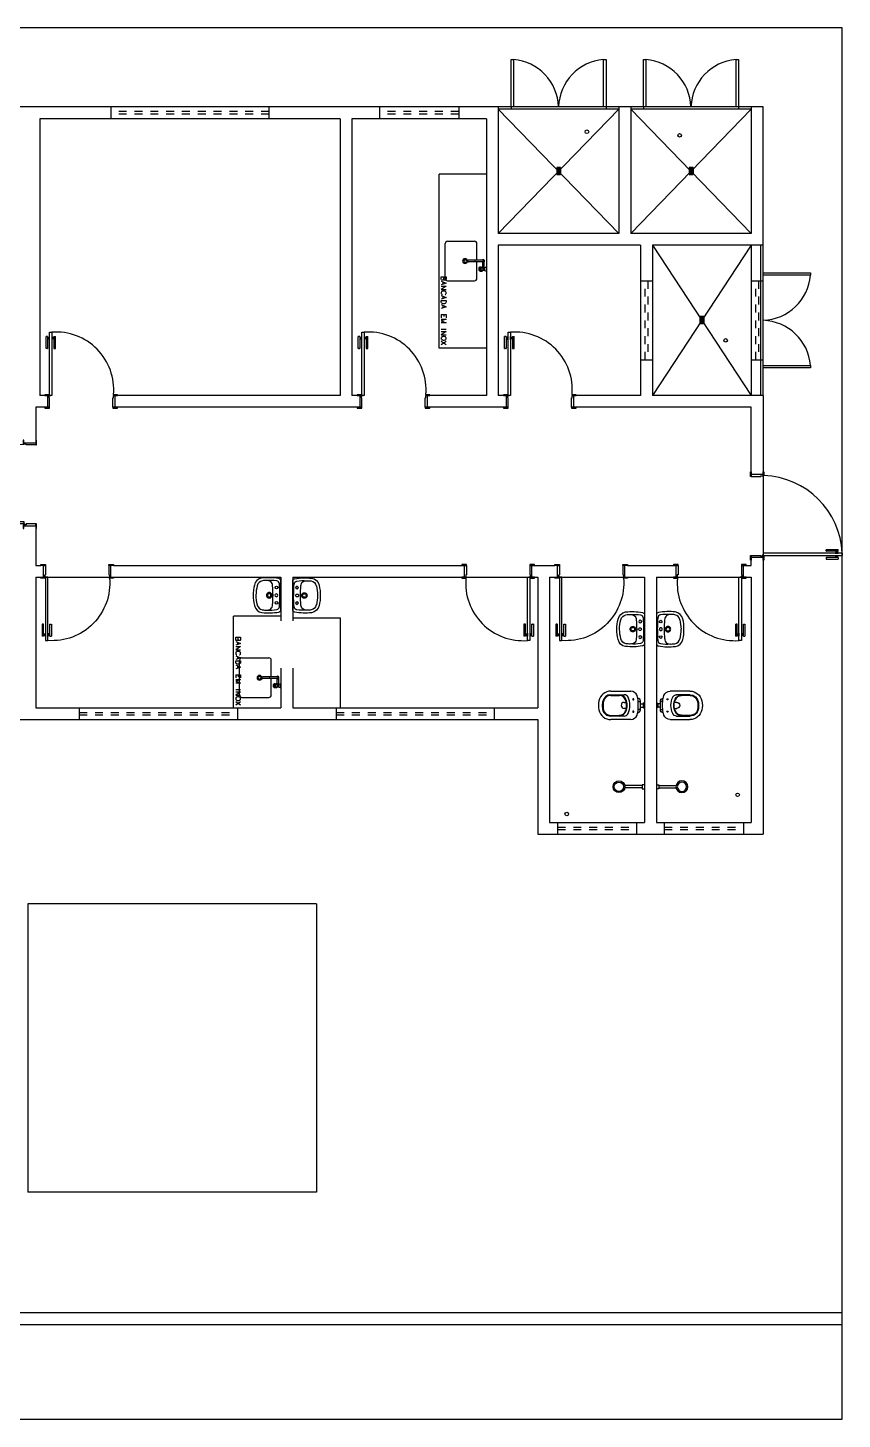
# Model space of a CAD drawing. Header units: inches. Extents: x 48213 to 96389, y -17773 to -8887.
# Drawn here: x 48276.73 to 48287.03, y -8904.87 to -8887.27 of the extents above; entities that cross this region are included whole.
import ezdxf

# ---------------------------------------------------------------- set-up
doc = ezdxf.new("R2010")
doc.units = ezdxf.units.IN
doc.header["$LTSCALE"] = 0.001
doc.header["$MEASUREMENT"] = 0
doc.linetypes.add('CONTORNO_QUADRO_T', pattern=[0.35, 0.2, -0.15])
for name, color, linetype in [('at_Entity', 7, 'Continuous'), ('ESQUADRIAS', 7, 'Continuous'), ('Esquadrias portas', 7, 'Continuous'), ('Layout_Equipamentos', 7, 'Continuous'), ('Revest_Cimentado 1- 3 Cimento e Areia Grossa', 252, 'Continuous')]:
    doc.layers.add(name, color=color, linetype=linetype)

# ---------------------------------------------------------------- blocks, each defined once
blk = doc.blocks.new('P80_02')
at = {"layer": 'ESQUADRIAS', "color": 3, "linetype": 'Continuous'}
for p, q in [((-0.02, 0.67), (-0.02, 0.821)), ((0, 0.821), (0, 0.67)), ((0.023, 0.78), (0.023, 0.82)), ((0.057, 0.78), (0.057, 0.82)), ((0.08, 0.821), (0.08, 0.67)), ((0.1, 0.67), (0.1, 0.821)), ((-0.003, 0.667), (-0.017, 0.667)), ((0.083, 0.667), (0.097, 0.667))]:
    blk.add_line(p, q, dxfattribs=at)
at = {"layer": 'ESQUADRIAS', "color": 3}
for p, q in [((0, 0.821), (-0.02, 0.821)), ((0, 0.81), (0.023, 0.81)), ((0, 0.8), (0.023, 0.8)), ((0, 0.79), (0.023, 0.79)), ((0.023, 0.82), (0.025, 0.82)), ((0.023, 0.78), (0.025, 0.78)), ((0.057, 0.82), (0.055, 0.82)), ((0.057, 0.78), (0.055, 0.78)), ((0.08, 0.81), (0.057, 0.81)), ((0.08, 0.8), (0.057, 0.8)), ((0.08, 0.79), (0.057, 0.79)), ((0.08, 0.821), (0.1, 0.821))]:
    blk.add_line(p, q, dxfattribs=at)
at = {"layer": 'ESQUADRIAS', "color": 2}
for p, q in [((0.025, 0.075), (0.025, 0.875)), ((0.025, 0.875), (0.055, 0.875)), ((0.055, 0.875), (0.055, 0.075)), ((0.055, 0.075), (0.025, 0.075))]:
    blk.add_line(p, q, dxfattribs=at)
at = {"layer": 'ESQUADRIAS'}
for p, q in [((0.016, 0.059), (0.016, 0.062)), ((0.032, 0.074), (0.029, 0.074))]:
    blk.add_line(p, q, dxfattribs=at)
at = {"layer": 'ESQUADRIAS', "color": 3}
for points in [[(0.015, 0.085), (-0.035, 0.085), (-0.035, 0.075), (0.015, 0.075)], [(0.885, 0.085), (0.835, 0.085), (0.835, 0.075), (0.885, 0.075)], [(0.025, -0.075), (0, -0.075), (-0.035, -0.075), (-0.035, -0.085), (0.025, -0.085)], [(0.885, -0.075), (0.825, -0.075), (0.825, -0.085), (0.885, -0.085)]]:
    blk.add_lwpolyline(points, close=True, dxfattribs=at)
at = {"layer": 'ESQUADRIAS', "color": 2}
for points in [[(0.025, 0.045), (0.015, 0.045), (0.015, 0.075), (0, 0.075), (0, -0.075), (0.025, -0.075)], [(0.825, 0.045), (0.835, 0.045), (0.835, 0.075), (0.85, 0.075), (0.85, -0.075), (0.825, -0.075)]]:
    blk.add_lwpolyline(points, close=True, dxfattribs=at)
at = {"layer": 'ESQUADRIAS', "color": 1}
for points in [[(0.016, 0.071, -0.236068), (0.015, 0.073), (0.015, 0.07), (0.015, 0.05), (0.016, 0.05)], [(0.02, 0.074, 0.236068), (0.017, 0.075), (0.02, 0.075), (0.04, 0.075), (0.04, 0.074)]]:
    blk.add_lwpolyline(points, format="xyb", close=True, dxfattribs=at)
at = {"layer": 'ESQUADRIAS'}
for points in [[(0.017, 0.063), (0.016, 0.062), (0.016, 0.062)], [(0.017, 0.058), (0.016, 0.059), (0.016, 0.059)], [(0.017, 0.06), (0.017, 0.06), (0.017, 0.058), (0.017, 0.058), (0.017, 0.063), (0.017, 0.063), (0.017, 0.06), (0.017, 0.06)], [(0.028, 0.073), (0.029, 0.074), (0.029, 0.074)], [(0.03, 0.073), (0.03, 0.073), (0.033, 0.073), (0.033, 0.073), (0.028, 0.073), (0.028, 0.073), (0.03, 0.073), (0.03, 0.073)], [(0.033, 0.073), (0.032, 0.074), (0.032, 0.074)]]:
    blk.add_lwpolyline(points, dxfattribs=at)
at = {"layer": 'ESQUADRIAS', "color": 1}
blk.add_circle((0.017, 0.073), 0.0025, dxfattribs=at)
at = {"layer": 'ESQUADRIAS'}
blk.add_arc((0.108, 0.148), 0.729, 355.0636, 94.2065, dxfattribs=at)
at = {"layer": 'ESQUADRIAS', "color": 3, "linetype": 'Continuous'}
for centre, start, end in [((-0.017, 0.67), 180, 260.5377), ((-0.003, 0.67), 260.5377, 360), ((0.083, 0.67), 180, 279.4623), ((0.097, 0.67), 279.4623, 0)]:
    blk.add_arc(centre, 0.003, start, end, dxfattribs=at)
blk = doc.blocks.new('new block2')
at = {"layer": 'ESQUADRIAS', "color": 3, "linetype": 'Continuous'}
for p, q in [((-0.135, 0.96), (-0.135, 1.111)), ((-0.115, 1.111), (-0.115, 0.96)), ((-0.092, 1.07), (-0.092, 1.11)), ((-0.058, 1.07), (-0.058, 1.11)), ((-0.035, 1.111), (-0.035, 0.96)), ((-0.015, 0.96), (-0.015, 1.111)), ((-0.118, 0.957), (-0.132, 0.957)), ((-0.032, 0.957), (-0.018, 0.957))]:
    blk.add_line(p, q, dxfattribs=at)
at = {"layer": 'ESQUADRIAS', "color": 3}
for p, q in [((-0.115, 1.111), (-0.135, 1.111)), ((-0.115, 1.1), (-0.092, 1.1)), ((-0.115, 1.09), (-0.092, 1.09)), ((-0.115, 1.08), (-0.092, 1.08)), ((-0.092, 1.11), (-0.09, 1.11)), ((-0.092, 1.07), (-0.09, 1.07)), ((-0.058, 1.11), (-0.06, 1.11)), ((-0.058, 1.07), (-0.06, 1.07)), ((-0.035, 1.1), (-0.058, 1.1)), ((-0.035, 1.09), (-0.058, 1.09)), ((-0.035, 1.08), (-0.058, 1.08)), ((-0.035, 1.111), (-0.015, 1.111))]:
    blk.add_line(p, q, dxfattribs=at)
at = {"layer": 'ESQUADRIAS', "color": 2}
for p, q in [((-0.09, 1.16), (-0.09, 0.16)), ((-0.09, 1.16), (-0.06, 1.16)), ((-0.06, 0.16), (-0.06, 1.16)), ((-0.09, 0.16), (-0.06, 0.16))]:
    blk.add_line(p, q, dxfattribs=at)
at = {"layer": 'ESQUADRIAS'}
for p, q in [((-0.066, 0.159), (-0.063, 0.159)), ((-0.052, 0.144), (-0.052, 0.147))]:
    blk.add_line(p, q, dxfattribs=at)
at = {"layer": 'ESQUADRIAS', "color": 3}
for points in [[(-1.12, 0.17), (-1.07, 0.17), (-1.07, 0.16), (-1.12, 0.16)], [(-1.12, 0.01), (-1.06, 0.01), (-1.06, 0), (-1.12, 0)], [(-0.06, 0.01), (-0.035, 0.01), (0, 0.01), (0, 0), (-0.06, 0)], [(-0.05, 0.17), (0, 0.17), (0, 0.16), (-0.05, 0.16)]]:
    blk.add_lwpolyline(points, close=True, dxfattribs=at)
at = {"layer": 'ESQUADRIAS', "color": 2}
for points in [[(-1.06, 0.13), (-1.07, 0.13), (-1.07, 0.16), (-1.085, 0.16), (-1.085, 0.01), (-1.06, 0.01)], [(-0.06, 0.13), (-0.05, 0.13), (-0.05, 0.16), (-0.035, 0.16), (-0.035, 0.01), (-0.06, 0.01)]]:
    blk.add_lwpolyline(points, close=True, dxfattribs=at)
at = {"layer": 'ESQUADRIAS', "color": 1}
for points in [[(-0.054, 0.159, -0.236068), (-0.052, 0.16), (-0.055, 0.16), (-0.075, 0.16), (-0.075, 0.159)], [(-0.051, 0.156, 0.236068), (-0.05, 0.158), (-0.05, 0.155), (-0.05, 0.135), (-0.051, 0.135)]]:
    blk.add_lwpolyline(points, format="xyb", close=True, dxfattribs=at)
at = {"layer": 'ESQUADRIAS'}
for points in [[(-0.067, 0.158), (-0.066, 0.159), (-0.066, 0.159)], [(-0.065, 0.158), (-0.065, 0.158), (-0.067, 0.158), (-0.067, 0.158), (-0.062, 0.158), (-0.062, 0.158), (-0.065, 0.158), (-0.065, 0.158)], [(-0.062, 0.158), (-0.063, 0.159), (-0.063, 0.159)], [(-0.052, 0.148), (-0.052, 0.147), (-0.051, 0.147)], [(-0.052, 0.145), (-0.052, 0.145), (-0.052, 0.143), (-0.052, 0.143), (-0.052, 0.148), (-0.052, 0.148), (-0.052, 0.145), (-0.052, 0.145)], [(-0.052, 0.143), (-0.052, 0.144), (-0.051, 0.144)]]:
    blk.add_lwpolyline(points, dxfattribs=at)
at = {"layer": 'ESQUADRIAS', "color": 1}
blk.add_circle((-0.052, 0.158), 0.0025, dxfattribs=at)
at = {"layer": 'ESQUADRIAS', "color": 3, "linetype": 'Continuous'}
for centre, start, end in [((-0.132, 0.96), 180, 260.5377), ((-0.118, 0.96), 260.5377, 360), ((-0.032, 0.96), 180, 279.4623), ((-0.018, 0.96), 279.4623, 0)]:
    blk.add_arc(centre, 0.003, start, end, dxfattribs=at)
at = {"layer": 'Esquadrias portas'}
blk.add_arc((-0.047, 0.137), 1.024, 92.4121, 178.1744, dxfattribs=at)
blk = doc.blocks.new('new block12')
at = {"layer": 'at_Entity', "color": 0}
for p, q in [((-0.19, 0), (0, 0)), ((-0.114, 0.055), (-0.108, 0.066)), ((-0.108, 0.042), (-0.114, 0.055)), ((-0.108, 0.066), (-0.097, 0.072)), ((-0.097, 0.036), (-0.108, 0.042)), ((-0.097, 0.072), (-0.085, 0.066)), ((-0.085, 0.042), (-0.097, 0.036)), ((-0.085, 0.066), (-0.08, 0.055)), ((-0.08, 0.055), (-0.085, 0.042)), ((-0.063, 0), (0.125, 0)), ((0, 0), (0.193, 0)), ((0.083, 0.055), (0.087, 0.066)), ((0.087, 0.042), (0.083, 0.055)), ((0.087, 0.066), (0.099, 0.072)), ((0.099, 0.036), (0.087, 0.042)), ((0.099, 0.072), (0.11, 0.066)), ((0.11, 0.042), (0.099, 0.036)), ((0.11, 0.066), (0.116, 0.055)), ((0.116, 0.055), (0.11, 0.042))]:
    blk.add_line(p, q, dxfattribs=at)
for centre, radius, start, end in [((0.53, 0.153), 0.754, 173.4134, 189.6929), ((-0.104, 0.219), 0.117, 102.514, 169.9443), ((0.425, 0.149), 0.614, 177.3231, 189.2415), ((0.123, 0.188), 0.311, 171.3221, 181.8265), ((-0.117, 0.174), 0.0716, 176.6025, 219.5997), ((-0.102, 0.216), 0.0847, 102.9461, 167.2809), ((-0.012, -0.125), 0.474, 88.698, 104.4219), ((0.014, -0.261), 0.577, 91.3524, 103.5038), ((-0.001, 0.147), 0.0349, 90, 149.9929), ((0.01, -0.125), 0.474, 75.6368, 91.3415), ((-0.001, 0.147), 0.0349, 29.9968, 89.9993), ((-0.013, -0.257), 0.572, 76.4579, 88.6966), ((0.105, 0.222), 0.0784, 8.4194, 78.3837), ((0.108, 0.225), 0.111, 7.7196, 79.5925), ((0.108, 0.173), 0.0781, 324.6525, 2.8394), ((-0.262, 0.132), 0.45, 349.782, 5.7972), ((-0.133, 0.188), 0.319, 357.9946, 8.1696), ((-0.531, 0.154), 0.753, 350.2791, 6.5765), ((-0.165, 0.045), 0.0522, 200.5417, 238.93), ((-0.143, 0.057), 0.0385, 188.7558, 265.6127), ((-0.121, 0.171), 0.0667, 220.3438, 269.4487), ((-0.007, 1.728), 1.716, 265.3753, 270.2103), ((0.002, 1.574), 1.475, 265.1896, 269.9391), ((-0.001, 0.147), 0.0349, 150.0032, 209.9968), ((-0.001, 0.147), 0.0349, 209.9968, 269.9993), ((-0.001, 0.147), 0.0222, 90, 180), ((-0.001, 0.147), 0.0222, 180, 270), ((-0.001, 0.056), 0.018, 150.0128, 209.9872), ((-0.001, 0.056), 0.018, 90, 150.0398), ((-0.001, 0.056), 0.018, 210.0191, 270.0367), ((-0.001, 0.147), 0.0222, 360, 90), ((-0.001, 0.147), 0.0222, 270.0097, 360), ((-0.001, 0.147), 0.0349, 270, 329.9929), ((-0.001, 1.452), 1.353, 270.0208, 275.0951), ((-0.001, 0.056), 0.018, 30.0191, 90.0367), ((-0.001, 0.056), 0.018, 270, 330.0398), ((-0.001, 1.892), 1.879, 270, 274.4144), ((-0.001, 0.056), 0.018, 330.0128, 29.9872), ((-0.001, 0.147), 0.0349, 330.0032, 29.9968), ((0.123, 0.168), 0.0631, 266.7732, 320.7547), ((0.141, 0.059), 0.0402, 273.114, 350.3928), ((0.174, 0.034), 0.0386, 297.8673, 348.5693)]:
    blk.add_arc(centre, radius, start, end, dxfattribs=at)
blk = doc.blocks.new('new block9')
at = {"layer": 'Layout_Equipamentos'}
for p, q in [((-0.026, 0.324), (-0.026, 0.294)), ((-0.026, 0.294), (0.024, 0.294)), ((-0.017, 0.294), (-0.017, 0.074)), ((0.015, 0.294), (0.015, 0.074)), ((0.024, 0.294), (0.024, 0.324))]:
    blk.add_line(p, q, dxfattribs=at)
for centre, radius in [((-0.001, 0.001), 0.075), ((0, 0), 0.059)]:
    blk.add_circle(centre, radius, dxfattribs=at)
blk = doc.blocks.new('new block13')
at = {"layer": 'at_Entity', "color": 0}
for p, q in [((-0.032, 0), (0.032, 0)), ((-0.182, -0.424), (-0.182, -0.175)), ((0.053, -0.051), (-0.053, -0.051)), ((-0.049, -0.08), (-0.049, -0.06)), ((-0.031, -0.006), (0.029, -0.006)), ((-0.021, -0.051), (-0.021, -0.019)), ((-0.021, -0.019), (0.019, -0.019)), ((0.019, -0.051), (0.019, -0.019)), ((0.049, -0.06), (0.049, -0.081)), ((0.178, -0.175), (0.178, -0.424)), ((-0.039, -0.257), (-0.039, -0.23)), ((0.038, -0.23), (0.038, -0.257))]:
    blk.add_line(p, q, dxfattribs=at)
for centre, radius, start, end in [((-0.097, -0.174), 0.0848, 109.0789, 180.1997), ((-0.043, -0.329), 0.249, 92.0489, 109.145), ((-0.054, -0.09), 0.0391, 88.4183, 173.4493), ((-0.079, -0.141), 0.00741, 90, 180), ((-0.079, -0.141), 0.00741, 180, 270), ((-0.079, -0.141), 0.00741, 360, 90), ((-0.079, -0.141), 0.00741, 270, 0), ((-0.002, -1.475), 1.396, 87.9511, 92.0489), ((-0.039, -0.06), 0.00952, 90, 180), ((-0.021, -0.01), 0.00952, 180, 270), ((0.019, -0.01), 0.00952, 270, 0), ((0.039, -0.06), 0.00952, 360, 90), ((0.039, -0.328), 0.248, 70.8427, 88.1091), ((0.052, -0.09), 0.0388, 5.5755, 88.6298), ((0.077, -0.141), 0.00741, 90, 180), ((0.077, -0.141), 0.00741, 180, 270), ((0.077, -0.141), 0.00741, 360, 90), ((0.077, -0.141), 0.00741, 270, 0), ((0.093, -0.174), 0.0848, 359.8003, 70.9211), ((-8.978, -0.284), 8.843, 359.0717, 0.1879), ((-0.041, -0.324), 0.0949, 113.5727, 176.7329), ((-0.081, -0.255), 0.054, 114.961, 180.9064), ((-0.043, -0.318), 0.0836, 110.863, 180.2362), ((-5.785, -0.398), 5.659, 359.7103, 0.8057), ((-0.001, -0.428), 0.244, 90, 114.9606), ((-0.005, -0.388), 0.168, 88.7182, 116.1404), ((-0.011, -0.383), 0.155, 100.3133, 113.389), ((-0.001, -0.426), 0.2, 90, 101.0171), ((-0.003, -0.26), 0.0357, 176.0445, 272.3446), ((-0.002, -0.256), 0.0391, 270.0027, 0), ((-0.001, -0.428), 0.244, 65.0391, 90.0003), ((0.003, -0.388), 0.168, 63.8614, 91.28), ((-0.001, -0.426), 0.2, 78.9807, 90.0022), ((0.021, -0.334), 0.106, 63.0017, 81.1951), ((0.039, -0.318), 0.0836, 359.7638, 69.1369), ((0.04, -0.323), 0.0932, 2.4426, 66.7336), ((0.079, -0.255), 0.054, 359.0936, 65.039), ((-0.525, -0.386), 0.651, 356.3513, 5.878), ((9.28, -0.342), 9.147, 179.4622, 180.5333), ((-0.026, -0.424), 0.156, 180.0055, 257.2943), ((-0.031, -0.426), 0.105, 180.4233, 258.8896), ((-0.033, -0.429), 0.0932, 178.5002, 259.6559), ((-0.001, -0.26), 0.265, 259.4366, 270.0028), ((-0.002, -0.245), 0.28, 270.136, 280.2849), ((0.031, -0.429), 0.0942, 280.5689, 0.9284), ((0.031, -0.429), 0.103, 280.5688, 0.9284), ((0.022, -0.424), 0.156, 282.7128, 359.9983), ((-0.002, -0.29), 0.292, 258.435, 281.5683), ((-0.001, -0.258), 0.276, 259.4366, 269.9996), ((-0.001, -0.258), 0.276, 270, 280.577)]:
    blk.add_arc(centre, radius, start, end, dxfattribs=at)
at = {"layer": 'Layout_Equipamentos'}
for p, q in [((-0.031, -0.01), (-0.031, 0)), ((0.029, -0.01), (0.029, 0))]:
    blk.add_line(p, q, dxfattribs=at)
blk = doc.blocks.new('new block20')
at = {"layer": 'at_Entity', "color": 0}
for p, q in [((0.026, 0.048), (-0.024, 0.048)), ((-0.024, 0.048), (-0.024, -0.039)), ((0.026, 0.039), (-0.024, 0.039)), ((0.026, 0.031), (-0.024, 0.031)), ((0.026, 0.02), (-0.024, 0.02)), ((0.026, 0.01), (-0.024, 0.01)), ((0.026, 0.001), (-0.024, 0.001)), ((0.026, 0.048), (0.026, -0.039)), ((0.026, -0.01), (-0.024, -0.01)), ((0.026, -0.02), (-0.024, -0.02)), ((0.026, -0.031), (-0.024, -0.031)), ((-0.024, -0.039), (0.026, -0.039))]:
    blk.add_line(p, q, dxfattribs=at)

msp = doc.modelspace()

# ---------------------------------------------------------------- linework, layer by layer
at = {"layer": 'Revest_Cimentado 1- 3 Cimento e Areia Grossa', "linetype": 'Continuous'}
for p, q in [((48287.028, -8887.268), (48240.228, -8887.268)), ((48282.678, -8888.268), (48252.628, -8888.268)), ((48277.778, -8888.268), (48277.778, -8888.418)), ((48279.778, -8888.268), (48279.778, -8888.418)), ((48281.178, -8888.268), (48281.178, -8888.418)), ((48282.178, -8888.268), (48282.178, -8888.418)), ((48284.203, -8888.268), (48282.678, -8888.268)), ((48282.678, -8888.268), (48282.678, -8889.868)), ((48284.203, -8888.298), (48282.678, -8888.298)), ((48284.353, -8888.268), (48284.203, -8888.268)), ((48284.203, -8888.268), (48284.203, -8889.868)), ((48285.878, -8888.268), (48284.353, -8888.268)), ((48284.353, -8888.268), (48284.353, -8889.868)), ((48285.878, -8888.298), (48284.353, -8888.298)), ((48286.028, -8888.268), (48285.878, -8888.268)), ((48285.878, -8888.268), (48285.878, -8889.868)), ((48280.678, -8888.418), (48276.878, -8888.418)), ((48276.878, -8888.418), (48276.878, -8891.918)), ((48280.678, -8888.418), (48280.678, -8891.918)), ((48282.528, -8888.418), (48280.828, -8888.418)), ((48280.828, -8888.418), (48280.828, -8891.918)), ((48282.528, -8888.418), (48282.528, -8891.918)), ((48284.203, -8889.868), (48282.678, -8889.868)), ((48285.878, -8889.868), (48284.353, -8889.868)), ((48284.478, -8890.018), (48282.678, -8890.018)), ((48282.678, -8890.018), (48282.678, -8891.918)), ((48284.478, -8890.018), (48284.478, -8891.918)), ((48286.028, -8890.018), (48284.628, -8890.018)), ((48284.628, -8890.018), (48284.628, -8891.918)), ((48285.878, -8890.018), (48285.878, -8891.918)), ((48285.998, -8891.918), (48285.998, -8890.018)), ((48286.028, -8891.918), (48286.028, -8890.018)), ((48276.943, -8891.918), (48276.878, -8891.918)), ((48280.678, -8891.918), (48277.863, -8891.918)), ((48280.893, -8891.918), (48280.828, -8891.918)), ((48282.528, -8891.918), (48281.813, -8891.918)), ((48282.743, -8891.918), (48282.678, -8891.918)), ((48284.478, -8891.918), (48283.663, -8891.918)), ((48286.028, -8891.918), (48284.628, -8891.918)), ((48286.028, -8891.918), (48286.028, -8892.883)), ((48276.828, -8892.068), (48276.828, -8892.483)), ((48276.943, -8892.068), (48276.828, -8892.068)), ((48280.893, -8892.068), (48277.863, -8892.068)), ((48282.743, -8892.068), (48281.813, -8892.068)), ((48285.878, -8892.068), (48283.663, -8892.068)), ((48285.878, -8892.883), (48285.878, -8892.068)), ((48276.828, -8893.603), (48276.828, -8894.068)), ((48285.878, -8894.068), (48285.878, -8894.003)), ((48286.028, -8894.003), (48286.028, -8897.468)), ((48276.828, -8894.218), (48276.828, -8895.868)), ((48279.928, -8894.218), (48279.928, -8894.768)), ((48280.078, -8894.218), (48280.078, -8894.768)), ((48283.178, -8894.218), (48283.178, -8895.868)), ((48283.328, -8894.218), (48283.328, -8897.318)), ((48284.528, -8894.218), (48284.528, -8897.318)), ((48284.678, -8894.218), (48284.678, -8897.318)), ((48285.878, -8894.218), (48285.878, -8897.318)), ((48279.928, -8895.368), (48279.928, -8895.868)), ((48280.078, -8895.368), (48280.078, -8895.868)), ((48283.178, -8896.018), (48283.178, -8897.468)), ((48276.728, -8898.348), (48276.728, -8901.998)), ((48280.378, -8898.348), (48276.728, -8898.348)), ((48280.378, -8898.348), (48280.378, -8901.998)), ((48280.378, -8901.998), (48276.728, -8901.998)), ((48274.228, -8903.518), (48287.028, -8903.518)), ((48274.078, -8903.668), (48287.028, -8903.668))]:
    msp.add_line(p, q, dxfattribs=at)
at = {"layer": 'Revest_Cimentado 1- 3 Cimento e Areia Grossa'}
for p, q in [((48287.028, -8904.868), (48287.028, -8887.268)), ((48282.678, -8888.298), (48284.203, -8889.868)), ((48282.678, -8889.868), (48284.203, -8888.298)), ((48282.841, -8888.268), (48282.841, -8888.298)), ((48284.041, -8888.268), (48284.041, -8888.298)), ((48284.353, -8889.868), (48285.878, -8888.298)), ((48285.878, -8889.868), (48284.353, -8888.298)), ((48284.516, -8888.268), (48284.516, -8888.298)), ((48285.716, -8888.268), (48285.716, -8888.298)), ((48286.028, -8890.018), (48286.028, -8888.268)), ((48282.528, -8889.118), (48281.929, -8889.118)), ((48281.929, -8891.318), (48281.929, -8889.118)), ((48282.007, -8890.437), (48282.007, -8889.997)), ((48282.037, -8889.968), (48282.378, -8889.968)), ((48282.407, -8890.207), (48282.407, -8889.997)), ((48284.628, -8890.018), (48285.878, -8891.918)), ((48285.878, -8890.018), (48284.628, -8891.918)), ((48282.302, -8890.207), (48282.297, -8890.207)), ((48282.302, -8890.227), (48282.297, -8890.227)), ((48282.473, -8890.207), (48282.302, -8890.207)), ((48282.473, -8890.227), (48282.302, -8890.227)), ((48282.407, -8890.437), (48282.407, -8890.227)), ((48282.491, -8890.207), (48282.473, -8890.207)), ((48282.491, -8890.227), (48282.473, -8890.227)), ((48282.477, -8890.232), (48282.477, -8890.296)), ((48282.497, -8890.232), (48282.497, -8890.301)), ((48281.958, -8890.445), (48281.958, -8890.418)), ((48281.958, -8890.418), (48282.019, -8890.418)), ((48281.96, -8890.454), (48281.958, -8890.445)), ((48281.964, -8890.458), (48281.96, -8890.454)), ((48281.969, -8890.46), (48281.964, -8890.458)), ((48281.979, -8890.46), (48281.969, -8890.46)), ((48281.983, -8890.458), (48281.979, -8890.46)), ((48281.988, -8890.454), (48281.983, -8890.458)), ((48281.99, -8890.445), (48281.988, -8890.454)), ((48281.99, -8890.445), (48281.99, -8890.418)), ((48281.994, -8890.454), (48281.99, -8890.445)), ((48281.996, -8890.458), (48281.994, -8890.454)), ((48282.002, -8890.46), (48281.996, -8890.458)), ((48282.009, -8890.46), (48282.002, -8890.46)), ((48282.013, -8890.458), (48282.009, -8890.46)), ((48282.017, -8890.454), (48282.013, -8890.458)), ((48282.019, -8890.445), (48282.017, -8890.454)), ((48282.019, -8890.418), (48282.019, -8890.445)), ((48282.448, -8890.294), (48282.47, -8890.294)), ((48282.448, -8890.344), (48282.47, -8890.344)), ((48282.462, -8890.303), (48282.483, -8890.303)), ((48282.462, -8890.335), (48282.483, -8890.335)), ((48282.497, -8890.301), (48282.482, -8890.301)), ((48282.506, -8890.337), (48282.482, -8890.337)), ((48282.506, -8890.301), (48282.497, -8890.301)), ((48282.506, -8890.301), (48282.528, -8890.291)), ((48282.506, -8890.337), (48282.506, -8890.301)), ((48282.506, -8890.337), (48282.528, -8890.347)), ((48281.958, -8890.473), (48282.019, -8890.496)), ((48282.019, -8890.496), (48281.958, -8890.519)), ((48281.958, -8890.534), (48282.019, -8890.534)), ((48282.019, -8890.534), (48281.958, -8890.577)), ((48281.958, -8890.577), (48282.019, -8890.577)), ((48281.96, -8890.608), (48281.958, -8890.615)), ((48281.958, -8890.615), (48281.958, -8890.627)), ((48281.958, -8890.627), (48281.96, -8890.634)), ((48281.966, -8890.604), (48281.96, -8890.608)), ((48281.96, -8890.634), (48281.966, -8890.64)), ((48281.973, -8890.6), (48281.966, -8890.604)), ((48281.981, -8890.598), (48281.973, -8890.6)), ((48281.979, -8890.481), (48281.979, -8890.511)), ((48281.996, -8890.598), (48281.981, -8890.598)), ((48282.005, -8890.6), (48281.996, -8890.598)), ((48282.011, -8890.604), (48282.005, -8890.6)), ((48282.017, -8890.608), (48282.011, -8890.604)), ((48282.011, -8890.64), (48282.017, -8890.634)), ((48282.019, -8890.615), (48282.017, -8890.608)), ((48282.017, -8890.634), (48282.019, -8890.627)), ((48282.019, -8890.627), (48282.019, -8890.615)), ((48282.037, -8890.467), (48282.378, -8890.467)), ((48284.478, -8890.468), (48284.628, -8890.468)), ((48285.878, -8890.468), (48286.028, -8890.468)), ((48281.958, -8890.655), (48282.019, -8890.678)), ((48282.019, -8890.678), (48281.958, -8890.701)), ((48281.958, -8890.716), (48282.019, -8890.716)), ((48281.958, -8890.737), (48281.958, -8890.716)), ((48281.96, -8890.746), (48281.958, -8890.737)), ((48281.958, -8890.769), (48282.019, -8890.795)), ((48282.019, -8890.795), (48281.958, -8890.818)), ((48281.966, -8890.752), (48281.96, -8890.746)), ((48281.966, -8890.64), (48281.973, -8890.642)), ((48281.973, -8890.754), (48281.966, -8890.752)), ((48281.981, -8890.759), (48281.973, -8890.754)), ((48281.979, -8890.663), (48281.979, -8890.693)), ((48281.979, -8890.78), (48281.979, -8890.809)), ((48281.996, -8890.759), (48281.981, -8890.759)), ((48282.005, -8890.754), (48281.996, -8890.759)), ((48282.005, -8890.642), (48282.011, -8890.64)), ((48282.011, -8890.752), (48282.005, -8890.754)), ((48282.017, -8890.746), (48282.011, -8890.752)), ((48282.019, -8890.737), (48282.017, -8890.746)), ((48282.019, -8890.716), (48282.019, -8890.737)), ((48281.958, -8890.894), (48282.019, -8890.894)), ((48281.958, -8890.894), (48281.958, -8890.934)), ((48281.958, -8890.951), (48282.019, -8890.951)), ((48282.019, -8890.951), (48281.958, -8890.974)), ((48281.958, -8890.974), (48282.019, -8891)), ((48281.99, -8890.894), (48281.99, -8890.919)), ((48282.019, -8890.894), (48282.019, -8890.934)), ((48282.019, -8891), (48281.958, -8891)), ((48282.019, -8891.084), (48281.958, -8891.084)), ((48281.958, -8891.11), (48282.019, -8891.11)), ((48282.019, -8891.11), (48281.958, -8891.15)), ((48281.958, -8891.15), (48282.019, -8891.15)), ((48282.528, -8891.318), (48281.929, -8891.318)), ((48281.96, -8891.184), (48281.958, -8891.19)), ((48281.958, -8891.19), (48281.958, -8891.201)), ((48281.958, -8891.201), (48281.96, -8891.207)), ((48282.019, -8891.237), (48281.958, -8891.279)), ((48282.019, -8891.279), (48281.958, -8891.237)), ((48281.966, -8891.178), (48281.96, -8891.184)), ((48281.96, -8891.207), (48281.966, -8891.214)), ((48281.973, -8891.175), (48281.966, -8891.178)), ((48281.966, -8891.214), (48281.973, -8891.216)), ((48281.981, -8891.171), (48281.973, -8891.175)), ((48281.973, -8891.216), (48281.981, -8891.22)), ((48281.996, -8891.171), (48281.981, -8891.171)), ((48281.981, -8891.22), (48281.996, -8891.22)), ((48282.005, -8891.175), (48281.996, -8891.171)), ((48281.996, -8891.22), (48282.005, -8891.216)), ((48282.011, -8891.178), (48282.005, -8891.175)), ((48282.005, -8891.216), (48282.011, -8891.214)), ((48282.017, -8891.184), (48282.011, -8891.178)), ((48282.011, -8891.214), (48282.017, -8891.207)), ((48282.019, -8891.19), (48282.017, -8891.184)), ((48282.017, -8891.207), (48282.019, -8891.201)), ((48282.019, -8891.201), (48282.019, -8891.19)), ((48284.478, -8891.468), (48284.628, -8891.468)), ((48285.878, -8891.468), (48286.028, -8891.468)), ((48286.028, -8892.933), (48286.028, -8893.913)), ((48276.828, -8894.068), (48276.893, -8894.068)), ((48277.813, -8894.068), (48282.218, -8894.068)), ((48283.138, -8894.068), (48283.393, -8894.068)), ((48284.313, -8894.068), (48284.893, -8894.068)), ((48285.813, -8894.068), (48285.878, -8894.068)), ((48276.828, -8894.218), (48276.893, -8894.218)), ((48276.983, -8894.218), (48277.763, -8894.218)), ((48277.813, -8894.218), (48279.928, -8894.218)), ((48280.078, -8894.218), (48282.218, -8894.218)), ((48282.268, -8894.218), (48283.048, -8894.218)), ((48283.138, -8894.218), (48283.178, -8894.218)), ((48283.328, -8894.218), (48283.393, -8894.218)), ((48283.483, -8894.218), (48284.263, -8894.218)), ((48284.263, -8894.218), (48284.278, -8894.218)), ((48284.313, -8894.218), (48284.528, -8894.218)), ((48284.678, -8894.218), (48284.893, -8894.218)), ((48284.943, -8894.218), (48285.723, -8894.218)), ((48285.813, -8894.218), (48285.878, -8894.218)), ((48279.329, -8895.868), (48279.329, -8894.711)), ((48279.928, -8894.711), (48279.329, -8894.711)), ((48280.078, -8894.731), (48280.678, -8894.731)), ((48280.678, -8894.731), (48280.678, -8895.868)), ((48279.358, -8895.004), (48279.358, -8894.976)), ((48279.358, -8894.976), (48279.419, -8894.976)), ((48279.36, -8895.012), (48279.358, -8895.004)), ((48279.358, -8895.031), (48279.419, -8895.054)), ((48279.364, -8895.016), (48279.36, -8895.012)), ((48279.369, -8895.018), (48279.364, -8895.016)), ((48279.379, -8895.018), (48279.369, -8895.018)), ((48279.383, -8895.016), (48279.379, -8895.018)), ((48279.379, -8895.04), (48279.379, -8895.069)), ((48279.388, -8895.012), (48279.383, -8895.016)), ((48279.39, -8895.004), (48279.388, -8895.012)), ((48279.39, -8895.004), (48279.39, -8894.976)), ((48279.394, -8895.012), (48279.39, -8895.004)), ((48279.396, -8895.016), (48279.394, -8895.012)), ((48279.402, -8895.018), (48279.396, -8895.016)), ((48279.409, -8895.018), (48279.402, -8895.018)), ((48279.413, -8895.016), (48279.409, -8895.018)), ((48279.417, -8895.012), (48279.413, -8895.016)), ((48279.419, -8895.004), (48279.417, -8895.012)), ((48279.419, -8894.976), (48279.419, -8895.004)), ((48279.419, -8895.054), (48279.358, -8895.078)), ((48279.358, -8895.093), (48279.419, -8895.093)), ((48279.419, -8895.093), (48279.358, -8895.135)), ((48279.358, -8895.135), (48279.419, -8895.135)), ((48279.36, -8895.167), (48279.358, -8895.173)), ((48279.358, -8895.173), (48279.358, -8895.186)), ((48279.358, -8895.186), (48279.36, -8895.192)), ((48279.358, -8895.213), (48279.419, -8895.236)), ((48279.366, -8895.162), (48279.36, -8895.167)), ((48279.36, -8895.192), (48279.366, -8895.198)), ((48279.373, -8895.158), (48279.366, -8895.162)), ((48279.366, -8895.198), (48279.373, -8895.2)), ((48279.381, -8895.156), (48279.373, -8895.158)), ((48279.396, -8895.156), (48279.381, -8895.156)), ((48279.405, -8895.158), (48279.396, -8895.156)), ((48279.411, -8895.162), (48279.405, -8895.158)), ((48279.405, -8895.2), (48279.411, -8895.198)), ((48279.417, -8895.167), (48279.411, -8895.162)), ((48279.411, -8895.198), (48279.417, -8895.192)), ((48279.419, -8895.173), (48279.417, -8895.167)), ((48279.417, -8895.192), (48279.419, -8895.186)), ((48279.419, -8895.186), (48279.419, -8895.173)), ((48279.419, -8895.236), (48279.358, -8895.26)), ((48279.358, -8895.275), (48279.419, -8895.275)), ((48279.358, -8895.296), (48279.358, -8895.275)), ((48279.36, -8895.304), (48279.358, -8895.296)), ((48279.358, -8895.327), (48279.419, -8895.353)), ((48279.419, -8895.353), (48279.358, -8895.376)), ((48279.366, -8895.31), (48279.36, -8895.304)), ((48279.373, -8895.313), (48279.366, -8895.31)), ((48279.381, -8895.317), (48279.373, -8895.313)), ((48279.379, -8895.222), (48279.379, -8895.251)), ((48279.379, -8895.338), (48279.379, -8895.368)), ((48279.396, -8895.317), (48279.381, -8895.317)), ((48279.405, -8895.313), (48279.396, -8895.317)), ((48279.411, -8895.31), (48279.405, -8895.313)), ((48279.407, -8895.708), (48279.407, -8895.267)), ((48279.417, -8895.304), (48279.411, -8895.31)), ((48279.419, -8895.296), (48279.417, -8895.304)), ((48279.419, -8895.275), (48279.419, -8895.296)), ((48279.437, -8895.238), (48279.778, -8895.238)), ((48279.807, -8895.478), (48279.807, -8895.267)), ((48279.358, -8895.452), (48279.419, -8895.452)), ((48279.358, -8895.452), (48279.358, -8895.492)), ((48279.358, -8895.509), (48279.419, -8895.509)), ((48279.419, -8895.509), (48279.358, -8895.533)), ((48279.358, -8895.533), (48279.419, -8895.558)), ((48279.419, -8895.558), (48279.358, -8895.558)), ((48279.39, -8895.452), (48279.39, -8895.478)), ((48279.419, -8895.452), (48279.419, -8895.492)), ((48279.702, -8895.478), (48279.697, -8895.478)), ((48279.702, -8895.498), (48279.697, -8895.498)), ((48279.873, -8895.478), (48279.702, -8895.478)), ((48279.873, -8895.498), (48279.702, -8895.498)), ((48279.807, -8895.708), (48279.807, -8895.498)), ((48279.848, -8895.564), (48279.87, -8895.564)), ((48279.891, -8895.478), (48279.873, -8895.478)), ((48279.891, -8895.498), (48279.873, -8895.498)), ((48279.877, -8895.502), (48279.877, -8895.567)), ((48279.897, -8895.502), (48279.897, -8895.572)), ((48279.906, -8895.572), (48279.928, -8895.561)), ((48279.419, -8895.643), (48279.358, -8895.643)), ((48279.358, -8895.668), (48279.419, -8895.668)), ((48279.419, -8895.668), (48279.358, -8895.708)), ((48279.358, -8895.708), (48279.419, -8895.708)), ((48279.36, -8895.742), (48279.358, -8895.749)), ((48279.366, -8895.736), (48279.36, -8895.742)), ((48279.373, -8895.734), (48279.366, -8895.736)), ((48279.381, -8895.729), (48279.373, -8895.734)), ((48279.396, -8895.729), (48279.381, -8895.729)), ((48279.405, -8895.734), (48279.396, -8895.729)), ((48279.411, -8895.736), (48279.405, -8895.734)), ((48279.417, -8895.742), (48279.411, -8895.736)), ((48279.419, -8895.749), (48279.417, -8895.742)), ((48279.437, -8895.737), (48279.778, -8895.737)), ((48279.848, -8895.614), (48279.87, -8895.614)), ((48279.862, -8895.574), (48279.883, -8895.574)), ((48279.862, -8895.605), (48279.883, -8895.605)), ((48279.897, -8895.572), (48279.882, -8895.572)), ((48279.906, -8895.607), (48279.882, -8895.607)), ((48279.906, -8895.572), (48279.897, -8895.572)), ((48279.906, -8895.607), (48279.906, -8895.572)), ((48279.906, -8895.607), (48279.928, -8895.618)), ((48276.828, -8895.868), (48279.928, -8895.868)), ((48277.378, -8895.868), (48277.378, -8896.018)), ((48279.358, -8895.749), (48279.358, -8895.759)), ((48279.358, -8895.759), (48279.36, -8895.765)), ((48279.419, -8895.795), (48279.358, -8895.837)), ((48279.419, -8895.837), (48279.358, -8895.795)), ((48279.36, -8895.765), (48279.366, -8895.772)), ((48279.366, -8895.772), (48279.373, -8895.774)), ((48279.373, -8895.774), (48279.381, -8895.778)), ((48279.378, -8895.868), (48279.378, -8896.018)), ((48279.381, -8895.778), (48279.396, -8895.778)), ((48279.396, -8895.778), (48279.405, -8895.774)), ((48279.405, -8895.774), (48279.411, -8895.772)), ((48279.411, -8895.772), (48279.417, -8895.765)), ((48279.417, -8895.765), (48279.419, -8895.759)), ((48279.419, -8895.759), (48279.419, -8895.749)), ((48280.078, -8895.868), (48283.178, -8895.868)), ((48280.628, -8895.868), (48280.628, -8896.018)), ((48282.628, -8895.868), (48282.628, -8896.018)), ((48274.228, -8896.018), (48283.178, -8896.018)), ((48284.528, -8896.418), (48284.528, -8897.318)), ((48283.328, -8897.318), (48284.528, -8897.318)), ((48283.428, -8897.318), (48283.428, -8897.468)), ((48284.428, -8897.318), (48284.428, -8897.468)), ((48284.678, -8897.318), (48285.878, -8897.318)), ((48284.778, -8897.318), (48284.778, -8897.468)), ((48285.778, -8897.318), (48285.778, -8897.468)), ((48283.178, -8897.468), (48286.028, -8897.468)), ((48287.028, -8903.668), (48287.028, -8903.518)), ((48264.078, -8904.868), (48287.028, -8904.868))]:
    msp.add_line(p, q, dxfattribs=at)
at = {"layer": 'Revest_Cimentado 1- 3 Cimento e Areia Grossa', "linetype": 'CONTORNO_QUADRO_T'}
for p, q in [((48279.778, -8888.328), (48277.778, -8888.328)), ((48282.178, -8888.328), (48281.178, -8888.328)), ((48279.778, -8888.358), (48277.778, -8888.358)), ((48282.178, -8888.358), (48281.178, -8888.358)), ((48284.538, -8891.468), (48284.538, -8890.468)), ((48284.568, -8890.468), (48284.568, -8891.468)), ((48285.938, -8891.468), (48285.938, -8890.468)), ((48285.968, -8890.468), (48285.968, -8891.468)), ((48277.378, -8895.928), (48279.378, -8895.928)), ((48277.378, -8895.958), (48279.378, -8895.958)), ((48280.628, -8895.928), (48282.628, -8895.928)), ((48280.628, -8895.958), (48282.628, -8895.958)), ((48283.428, -8897.378), (48284.428, -8897.378)), ((48283.428, -8897.408), (48284.428, -8897.408)), ((48284.778, -8897.378), (48285.778, -8897.378)), ((48284.778, -8897.408), (48285.778, -8897.408))]:
    msp.add_line(p, q, dxfattribs=at)
at = {"layer": 'Revest_Cimentado 1- 3 Cimento e Areia Grossa'}
for points in [[(48282.841, -8888.268), (48282.841, -8887.668), (48282.871, -8887.668), (48282.871, -8888.268), (48282.841, -8888.268)], [(48284.011, -8888.268), (48284.011, -8887.668), (48284.041, -8887.668), (48284.041, -8888.268), (48284.011, -8888.268)], [(48284.516, -8888.268), (48284.516, -8887.668), (48284.546, -8887.668), (48284.546, -8888.268), (48284.516, -8888.268)], [(48285.686, -8888.268), (48285.686, -8887.668), (48285.716, -8887.668), (48285.716, -8888.268), (48285.686, -8888.268)], [(48286.028, -8890.368), (48286.628, -8890.368), (48286.628, -8890.398), (48286.028, -8890.398), (48286.028, -8890.368)], [(48286.028, -8891.538), (48286.628, -8891.538), (48286.628, -8891.568), (48286.028, -8891.568), (48286.028, -8891.538)]]:
    msp.add_lwpolyline(points, dxfattribs=at)
at = {"layer": 'Revest_Cimentado 1- 3 Cimento e Areia Grossa', "linetype": 'Continuous'}
for points in [[(48282.448, -8890.294, 0), (48282.445, -8890.294, 0), (48282.442, -8890.296, 0), (48282.439, -8890.298, 0), (48282.436, -8890.301, 0), (48282.434, -8890.304, 0), (48282.432, -8890.308, 0), (48282.431, -8890.312, 0), (48282.431, -8890.317, 0), (48282.431, -8890.321, 0), (48282.431, -8890.326, 0), (48282.432, -8890.33, 0), (48282.434, -8890.334, 0), (48282.436, -8890.337, 0), (48282.439, -8890.34, 0), (48282.442, -8890.342, 0), (48282.445, -8890.343, 0), (48282.448, -8890.344, 0)], [(48282.445, -8890.338, 0), (48282.447, -8890.338, 0), (48282.449, -8890.337, 0), (48282.451, -8890.335, 0), (48282.452, -8890.332, 0), (48282.454, -8890.329, 0), (48282.455, -8890.326, 0), (48282.455, -8890.322, 0), (48282.455, -8890.318, 0), (48282.455, -8890.314, 0), (48282.454, -8890.31, 0), (48282.453, -8890.307, 0), (48282.452, -8890.304, 0), (48282.45, -8890.302, 0), (48282.448, -8890.3, 0), (48282.446, -8890.3, 0), (48282.444, -8890.3, 0), (48282.441, -8890.3, 0), (48282.439, -8890.302, 0), (48282.438, -8890.304, 0), (48282.436, -8890.307, 0), (48282.435, -8890.31, 0), (48282.434, -8890.314, 0), (48282.434, -8890.318, 0), (48282.434, -8890.322, 0), (48282.435, -8890.326, 0), (48282.436, -8890.329, 0), (48282.437, -8890.332, 0), (48282.439, -8890.335, 0), (48282.44, -8890.337, 0), (48282.442, -8890.338, 0), (48282.445, -8890.338, 0)], [(48282.461, -8890.302, 0), (48282.459, -8890.299, 0), (48282.457, -8890.297, 0), (48282.454, -8890.295, 0), (48282.451, -8890.294, 0), (48282.448, -8890.294, 0)], [(48282.448, -8890.344, 0), (48282.451, -8890.344, 0), (48282.454, -8890.343, 0), (48282.457, -8890.341, 0), (48282.459, -8890.339, 0), (48282.461, -8890.336, 0)], [(48282.477, -8890.296, 0), (48282.476, -8890.295, 0), (48282.474, -8890.295, 0), (48282.473, -8890.294, 0), (48282.471, -8890.294, 0), (48282.47, -8890.294, 0)], [(48282.47, -8890.344, 0), (48282.473, -8890.344, 0), (48282.475, -8890.343, 0), (48282.478, -8890.341, 0), (48282.48, -8890.339, 0), (48282.482, -8890.337, 0)], [(48282.482, -8890.301, 0), (48282.481, -8890.3, 0), (48282.48, -8890.299, 0), (48282.479, -8890.298, 0), (48282.478, -8890.297, 0), (48282.477, -8890.296, 0)], [(48282.483, -8890.303, 0), (48282.483, -8890.302, 0), (48282.483, -8890.302, 0), (48282.483, -8890.302, 0), (48282.483, -8890.302, 0), (48282.482, -8890.301, 0)], [(48282.482, -8890.337, 0), (48282.483, -8890.336, 0), (48282.483, -8890.336, 0), (48282.483, -8890.336, 0), (48282.483, -8890.336, 0), (48282.483, -8890.335, 0)], [(48279.848, -8895.564, 0), (48279.845, -8895.565, 0), (48279.842, -8895.566, 0), (48279.839, -8895.568, 0), (48279.836, -8895.571, 0), (48279.834, -8895.574, 0), (48279.832, -8895.578, 0), (48279.831, -8895.582, 0), (48279.831, -8895.587, 0), (48279.831, -8895.591, 0), (48279.831, -8895.596, 0), (48279.832, -8895.6, 0), (48279.834, -8895.604, 0), (48279.836, -8895.607, 0), (48279.839, -8895.61, 0), (48279.842, -8895.612, 0), (48279.845, -8895.614, 0), (48279.848, -8895.614, 0)], [(48279.861, -8895.573, 0), (48279.859, -8895.57, 0), (48279.857, -8895.567, 0), (48279.854, -8895.566, 0), (48279.851, -8895.565, 0), (48279.848, -8895.564, 0)], [(48279.877, -8895.567, 0), (48279.876, -8895.566, 0), (48279.874, -8895.565, 0), (48279.873, -8895.565, 0), (48279.871, -8895.564, 0), (48279.87, -8895.564, 0)], [(48279.882, -8895.572, 0), (48279.881, -8895.57, 0), (48279.88, -8895.569, 0), (48279.879, -8895.568, 0), (48279.878, -8895.567, 0), (48279.877, -8895.567, 0)], [(48279.845, -8895.609, 0), (48279.847, -8895.608, 0), (48279.849, -8895.607, 0), (48279.851, -8895.605, 0), (48279.852, -8895.603, 0), (48279.854, -8895.6, 0), (48279.855, -8895.596, 0), (48279.855, -8895.592, 0), (48279.855, -8895.588, 0), (48279.855, -8895.584, 0), (48279.854, -8895.581, 0), (48279.853, -8895.577, 0), (48279.852, -8895.574, 0), (48279.85, -8895.572, 0), (48279.848, -8895.571, 0), (48279.846, -8895.57, 0), (48279.844, -8895.57, 0), (48279.841, -8895.571, 0), (48279.839, -8895.572, 0), (48279.838, -8895.574, 0), (48279.836, -8895.577, 0), (48279.835, -8895.581, 0), (48279.834, -8895.584, 0), (48279.834, -8895.588, 0), (48279.834, -8895.592, 0), (48279.835, -8895.596, 0), (48279.836, -8895.6, 0), (48279.837, -8895.603, 0), (48279.839, -8895.605, 0), (48279.84, -8895.607, 0), (48279.842, -8895.608, 0), (48279.845, -8895.609, 0)], [(48279.848, -8895.614, 0), (48279.851, -8895.614, 0), (48279.854, -8895.613, 0), (48279.857, -8895.611, 0), (48279.859, -8895.609, 0), (48279.861, -8895.606, 0)], [(48279.87, -8895.614, 0), (48279.873, -8895.614, 0), (48279.875, -8895.613, 0), (48279.878, -8895.611, 0), (48279.88, -8895.609, 0), (48279.882, -8895.607, 0)], [(48279.883, -8895.573, 0), (48279.883, -8895.573, 0), (48279.883, -8895.572, 0), (48279.883, -8895.572, 0), (48279.883, -8895.572, 0), (48279.882, -8895.572, 0)], [(48279.882, -8895.607, 0), (48279.883, -8895.607, 0), (48279.883, -8895.606, 0), (48279.883, -8895.606, 0), (48279.883, -8895.606, 0), (48279.883, -8895.606, 0)]]:
    msp.add_polyline3d(points, dxfattribs=at)
at = {"layer": 'Revest_Cimentado 1- 3 Cimento e Areia Grossa'}
for centre in [(48283.799, -8888.582), (48284.972, -8888.628), (48285.555, -8891.221), (48285.706, -8896.97), (48283.545, -8897.212)]:
    msp.add_circle(centre, 0.0228, dxfattribs=at)
for centre, radius, start, end in [((48282.816, -8888.29), 0.625, 2.0779, 84.9845), ((48284.065, -8888.29), 0.625, 95.0155, 177.9221), ((48284.491, -8888.29), 0.625, 2.0779, 84.9845), ((48285.74, -8888.29), 0.625, 95.0155, 177.9221), ((48282.036, -8889.996), 0.0289, 88.5161, 181.4839), ((48282.38, -8889.995), 0.0273, 354.9724, 95.0276), ((48282.258, -8890.218), 0.0307, 90, 180), ((48282.258, -8890.218), 0.0307, 180, 270), ((48282.258, -8890.218), 0.018, 90, 180), ((48282.258, -8890.218), 0.018, 180, 270), ((48282.258, -8890.218), 0.0307, 360, 90), ((48282.258, -8890.218), 0.018, 360, 90), ((48282.258, -8890.218), 0.018, 270, 0), ((48282.258, -8890.218), 0.0307, 270, 0), ((48282.297, -8890.217), 0.0112, 63.7208, 296.2792), ((48282.297, -8890.217), 0.01, 90, 270), ((48282.364, -8890.217), 0.0233, 334.5555, 25.4445), ((48282.487, -8890.217), 0.0173, 125.4187, 144.5813), ((48282.487, -8890.217), 0.0173, 215.4187, 234.5813), ((48282.487, -8890.217), 0.0173, 54.5813, 125.4187), ((48282.487, -8890.217), 0.0173, 234.5813, 305.4187), ((48282.487, -8890.217), 0.0126, 232.2518, 127.7482), ((48282.47, -8890.217), 0.0233, 334.5555, 25.4445), ((48282.487, -8890.217), 0.0173, 305.4187, 54.5813), ((48282.036, -8890.438), 0.0289, 178.5159, 271.4841), ((48282.377, -8890.436), 0.0307, 270, 0), ((48282.492, -8890.319), 0.0335, 153.9749, 206.0251), ((48282.46, -8890.303), 0.002, 333.9749, 32.1559), ((48282.46, -8890.335), 0.002, 327.8441, 26.0251), ((48282.536, -8890.319), 0.0549, 164.3139, 195.6861), ((48282.481, -8890.304), 0.002, 344.314, 31.5675), ((48282.481, -8890.334), 0.002, 328.4325, 15.6861), ((48282.578, -8890.319), 0.0816, 167.5382, 192.4618), ((48282.803, -8890.319), 0.279, 174.3752, 185.6248), ((48286.005, -8890.343), 0.625, 272.0779, 354.9845), ((48286.005, -8891.592), 0.625, 5.0155, 87.9221), ((48279.436, -8895.267), 0.0289, 88.5161, 181.4839), ((48279.78, -8895.265), 0.0273, 354.9724, 95.0276), ((48279.658, -8895.489), 0.0307, 90, 180), ((48279.658, -8895.489), 0.0307, 180, 270), ((48279.658, -8895.489), 0.018, 90, 180), ((48279.658, -8895.489), 0.018, 180, 270), ((48279.658, -8895.489), 0.0307, 360, 90), ((48279.658, -8895.489), 0.018, 360, 90), ((48279.658, -8895.489), 0.018, 270, 0), ((48279.658, -8895.489), 0.0307, 270, 0), ((48279.697, -8895.488), 0.0112, 63.7208, 296.2792), ((48279.697, -8895.488), 0.01, 90, 270), ((48279.764, -8895.488), 0.0233, 334.5555, 25.4445), ((48279.887, -8895.488), 0.0173, 125.4187, 144.5813), ((48279.887, -8895.488), 0.0173, 215.4187, 234.5813), ((48279.887, -8895.488), 0.0173, 54.5813, 125.4187), ((48279.887, -8895.488), 0.0173, 234.5813, 305.4187), ((48279.887, -8895.488), 0.0126, 232.2518, 127.7482), ((48279.87, -8895.488), 0.0233, 334.5555, 25.4445), ((48279.887, -8895.488), 0.0173, 305.4187, 54.5813), ((48280.203, -8895.589), 0.279, 174.3752, 185.6248), ((48279.436, -8895.708), 0.0289, 178.5159, 271.4841), ((48279.777, -8895.707), 0.0307, 270, 0), ((48279.892, -8895.589), 0.0335, 153.9749, 206.0251), ((48279.86, -8895.574), 0.002, 333.9749, 32.1559), ((48279.86, -8895.605), 0.002, 327.8441, 26.0251), ((48279.936, -8895.589), 0.0549, 164.3139, 195.6861), ((48279.881, -8895.574), 0.002, 344.314, 31.5675), ((48279.881, -8895.605), 0.002, 328.4325, 15.6861), ((48279.978, -8895.589), 0.0816, 167.5382, 192.4618)]:
    msp.add_arc(centre, radius, start, end, dxfattribs=at)

# ---------------------------------------------------------------- block references
for name, p in [('new block20', (48283.441, -8889.083)), ('new block20', (48285.116, -8889.083)), ('new block20', (48285.253, -8890.968)), ('P80_02', (48276.978, -8891.993)), ('P80_02', (48280.928, -8891.993)), ('P80_02', (48282.778, -8891.993))]:
    msp.add_blockref(name, p, dxfattribs=at)
at = {"layer": 'Revest_Cimentado 1- 3 Cimento e Areia Grossa', "xscale": -1}
for name, p, rotation in [('new block2', (48276.838, -8893.603), 90), ('P80_02', (48276.928, -8894.143), 180), ('P80_02', (48283.428, -8894.143), 180), ('new block12', (48280.078, -8894.447), 270), ('new block12', (48284.528, -8894.876), 90), ('new block13', (48284.678, -8895.84), 90.00000000008242), ('new block9', (48285.002, -8896.868), 90)]:
    msp.add_blockref(name, p, dxfattribs=dict(at, rotation=rotation))
at = {"layer": 'Revest_Cimentado 1- 3 Cimento e Areia Grossa'}
for name, p, rotation in [('new block2', (48285.868, -8894.003), 270), ('P80_02', (48283.103, -8894.143), 180), ('P80_02', (48285.778, -8894.143), 180), ('new block12', (48279.928, -8894.445), 89.99999999999999), ('new block12', (48284.678, -8894.876), 270), ('new block13', (48284.528, -8895.84), 270), ('new block9', (48284.204, -8896.868), 270)]:
    msp.add_blockref(name, p, dxfattribs=dict(at, rotation=rotation))

doc.saveas('drawing.dxf')
